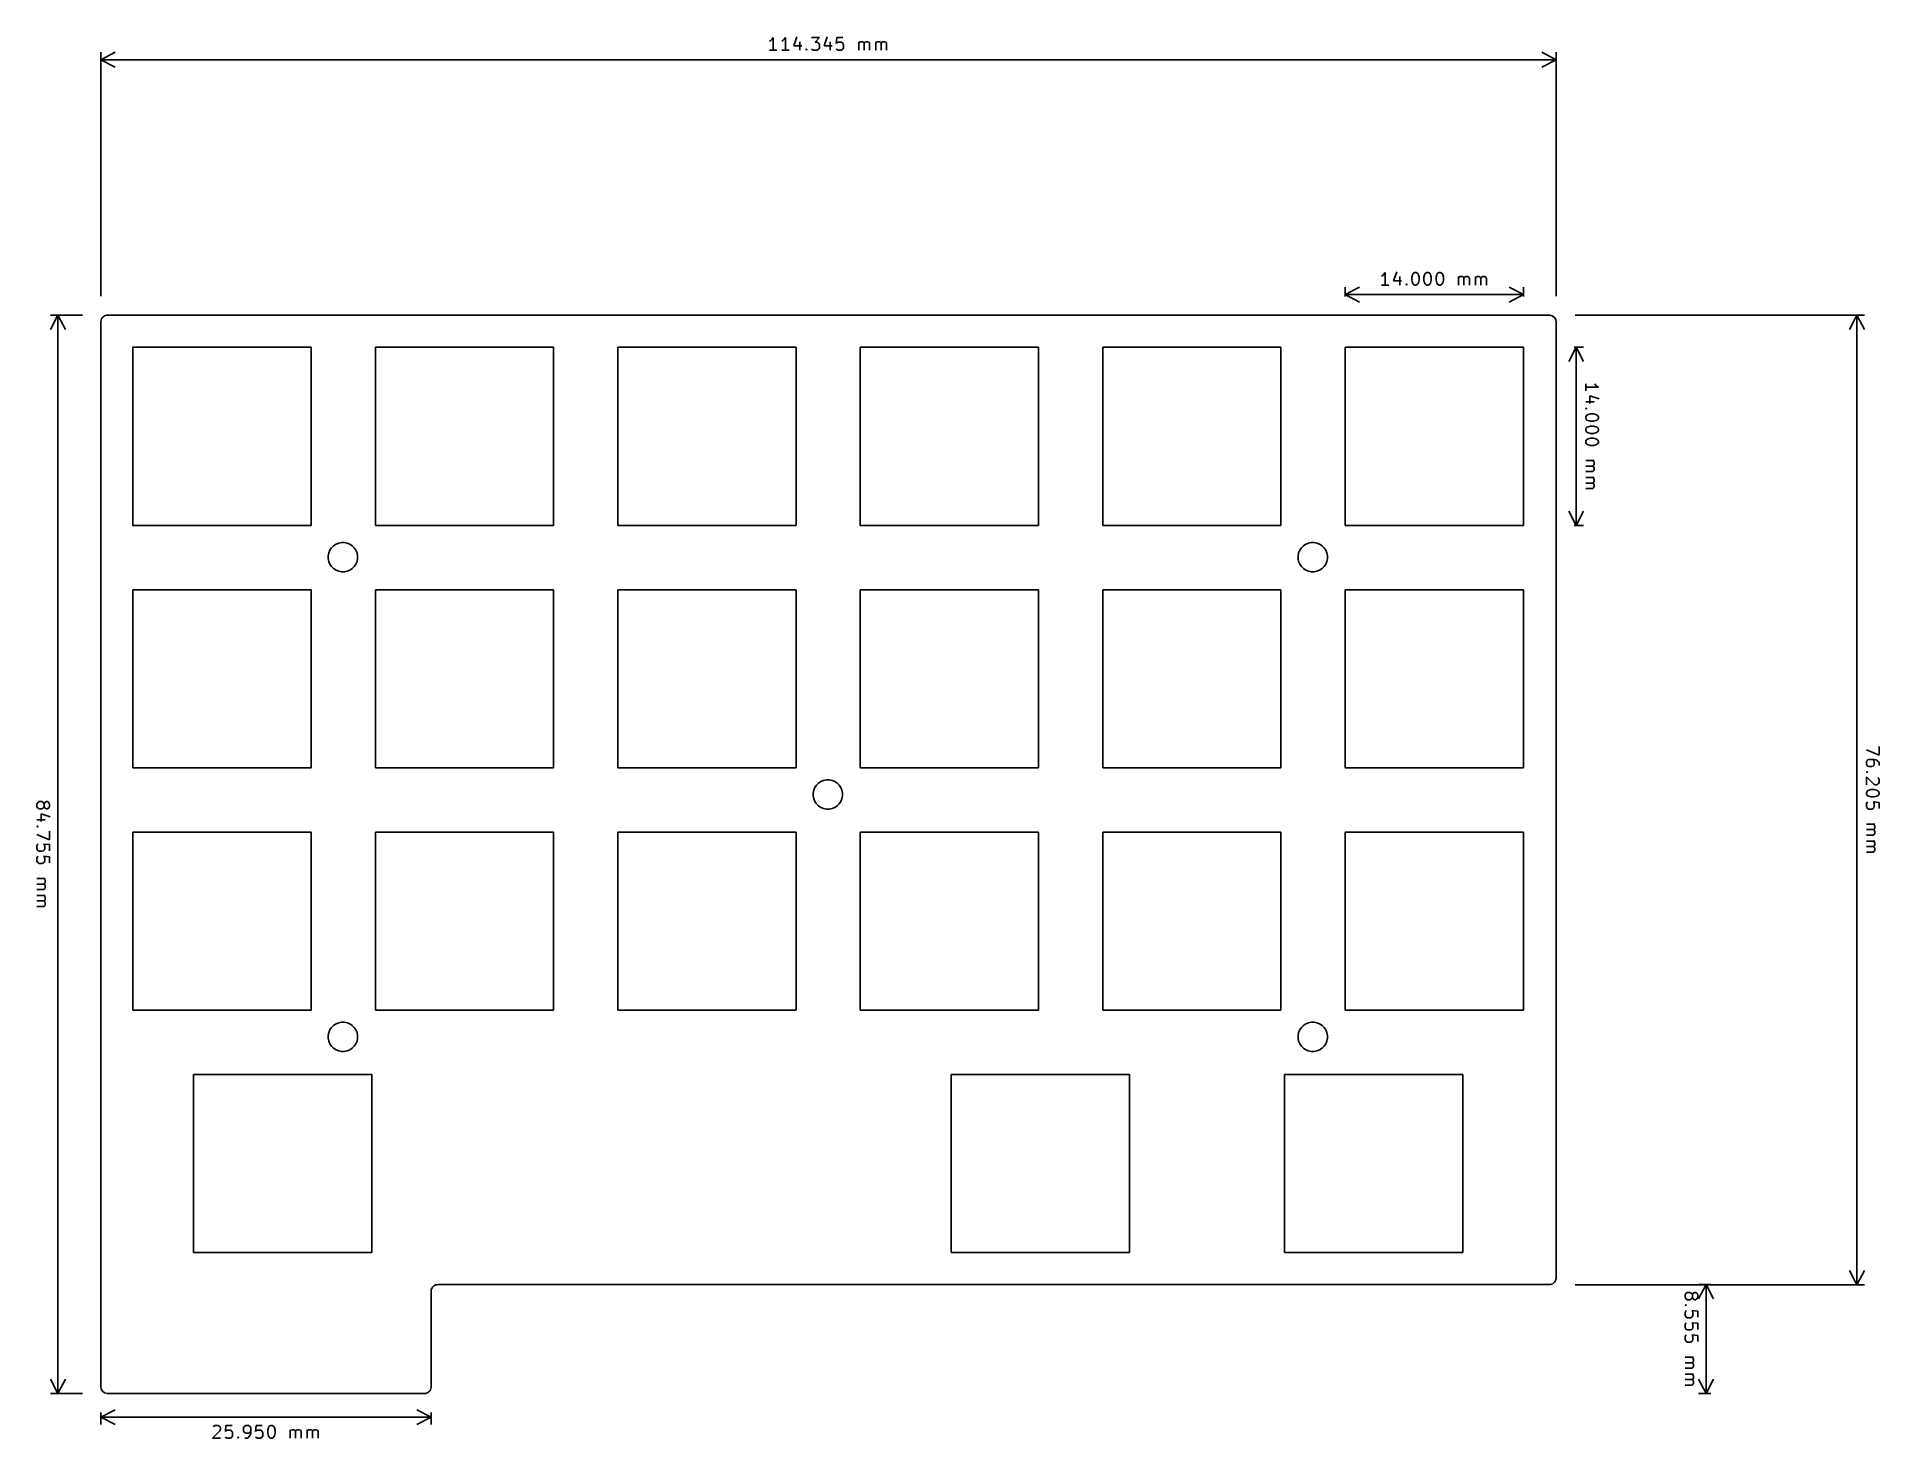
# Model space of a CAD drawing. Extents: x -13 to 131, y -98 to 12.
import ezdxf

# ---------------------------------------------------------------- set-up
doc = ezdxf.new("R2010")
doc.units = 0
doc.layers.add('BLACK', color=7, linetype='CONTINUOUS')

msp = doc.modelspace()

# ---------------------------------------------------------------- linework, layer by layer
at = {"layer": 'BLACK', "linetype": 'CONTINUOUS'}
for p, q in [((44.2737, 12.0195), (44.1785, 11.9719)), ((44.3689, 12.1148), (44.2737, 12.0195)), ((44.4642, 12.2576), (44.3689, 12.1148)), ((44.4642, 11.2576), (44.4642, 12.2576)), ((45.2261, 12.0195), (45.1308, 11.9719)), ((45.3213, 12.1148), (45.2261, 12.0195)), ((45.4165, 12.2576), (45.3213, 12.1148)), ((45.4165, 11.2576), (45.4165, 12.2576)), ((46.3213, 12.3052), (46.0832, 11.591)), ((46.0832, 11.591), (46.7023, 11.591)), ((46.5594, 11.9243), (46.5594, 11.2576)), ((47.4642, 12.2576), (48.0832, 12.2576)), ((48.0832, 12.2576), (47.7499, 11.8767)), ((47.7499, 11.8767), (47.8927, 11.8767)), ((47.8927, 11.8767), (47.988, 11.829)), ((47.988, 11.829), (48.0356, 11.7814)), ((48.0356, 11.7814), (48.0832, 11.6862)), ((48.0832, 11.6862), (48.0832, 11.4481)), ((48.7023, 12.3052), (48.4642, 11.591)), ((48.4642, 11.591), (49.0832, 11.591)), ((48.9404, 11.9243), (48.9404, 11.2576)), ((49.4642, 12.2576), (49.4165, 11.7814)), ((49.4165, 11.7814), (49.4642, 11.829)), ((49.9404, 12.2576), (49.4642, 12.2576)), ((49.4642, 11.829), (49.5594, 11.8767)), ((49.5594, 11.8767), (49.7975, 11.8767)), ((49.7975, 11.8767), (49.8927, 11.829)), ((49.8927, 11.829), (49.9404, 11.7814)), ((49.9404, 11.7814), (49.988, 11.6862)), ((49.988, 11.6862), (49.988, 11.4481)), ((51.1785, 11.2576), (51.1785, 11.9243)), ((51.1785, 11.829), (51.2261, 11.8767)), ((51.2261, 11.8767), (51.3213, 11.9243)), ((51.3213, 11.9243), (51.4642, 11.9243)), ((51.4642, 11.9243), (51.5594, 11.8767)), ((51.5594, 11.8767), (51.607, 11.7814)), ((51.607, 11.7814), (51.6546, 11.8767)), ((51.607, 11.7814), (51.607, 11.2576)), ((51.6546, 11.8767), (51.7499, 11.9243)), ((51.7499, 11.9243), (51.8927, 11.9243)), ((51.8927, 11.9243), (51.988, 11.8767)), ((51.988, 11.8767), (52.0356, 11.7814)), ((52.0356, 11.7814), (52.0356, 11.2576)), ((52.5118, 11.2576), (52.5118, 11.9243)), ((52.5118, 11.829), (52.5594, 11.8767)), ((52.5594, 11.8767), (52.6546, 11.9243)), ((52.6546, 11.9243), (52.7975, 11.9243)), ((52.7975, 11.9243), (52.8927, 11.8767)), ((52.8927, 11.8767), (52.9404, 11.7814)), ((52.9404, 11.7814), (52.988, 11.8767)), ((52.9404, 11.7814), (52.9404, 11.2576)), ((52.988, 11.8767), (53.0832, 11.9243)), ((53.0832, 11.9243), (53.2261, 11.9243)), ((53.2261, 11.9243), (53.3213, 11.8767)), ((53.3213, 11.8767), (53.3689, 11.7814)), ((53.3689, 11.7814), (53.3689, 11.2576)), ((-8.375, -8.07), (-8.375, 11.0964)), ((-8.375, 10.51), (-7.2485, 11.0964)), ((-8.375, 10.51), (105.97, 10.51)), ((-8.375, 10.51), (-7.2485, 9.92358)), ((44.7499, 11.2576), (44.1785, 11.2576)), ((45.7023, 11.2576), (45.1308, 11.2576)), ((47.0356, 11.3052), (47.0832, 11.3529)), ((47.0832, 11.2576), (47.0356, 11.3052)), ((47.0832, 11.3529), (47.1308, 11.3052)), ((47.0832, 11.3529), (47.0832, 11.2576)), ((47.1308, 11.3052), (47.0832, 11.2576)), ((47.5118, 11.3052), (47.4642, 11.3529)), ((47.607, 11.2576), (47.5118, 11.3052)), ((47.8927, 11.2576), (47.607, 11.2576)), ((47.988, 11.3052), (47.8927, 11.2576)), ((48.0356, 11.3529), (47.988, 11.3052)), ((48.0832, 11.4481), (48.0356, 11.3529)), ((49.4642, 11.3052), (49.4165, 11.3529)), ((49.5594, 11.2576), (49.4642, 11.3052)), ((49.7975, 11.2576), (49.5594, 11.2576)), ((49.8927, 11.3052), (49.7975, 11.2576)), ((49.9404, 11.3529), (49.8927, 11.3052)), ((49.988, 11.4481), (49.9404, 11.3529)), ((105.97, 10.51), (104.843, 11.0964)), ((105.97, 10.51), (104.843, 9.92358)), ((105.97, -8.07), (105.97, 11.0964)), ((92.3524, -6.45048), (92.2571, -6.49809)), ((92.8286, -7.21238), (92.2571, -7.21238)), ((92.4476, -6.35524), (92.3524, -6.45048)), ((92.5429, -6.21238), (92.4476, -6.35524)), ((92.5429, -7.21238), (92.5429, -6.21238)), ((93.4476, -6.16476), (93.2095, -6.87905)), ((93.2095, -6.87905), (93.8286, -6.87905)), ((93.6857, -6.54571), (93.6857, -7.21238)), ((94.1619, -7.16476), (94.2095, -7.11714)), ((94.2095, -7.21238), (94.1619, -7.16476)), ((94.2095, -7.11714), (94.2571, -7.16476)), ((94.2095, -7.11714), (94.2095, -7.21238)), ((94.2571, -7.16476), (94.2095, -7.21238)), ((94.6381, -6.59333), (94.6857, -6.40286)), ((94.6381, -6.83143), (94.6381, -6.59333)), ((94.6857, -7.0219), (94.6381, -6.83143)), ((94.6857, -6.40286), (94.7333, -6.30762)), ((94.7333, -7.11714), (94.6857, -7.0219)), ((94.7333, -6.30762), (94.781, -6.26)), ((94.781, -7.16476), (94.7333, -7.11714)), ((94.781, -6.26), (94.8762, -6.21238)), ((94.8762, -7.21238), (94.781, -7.16476)), ((94.8762, -6.21238), (94.9714, -6.21238)), ((94.9714, -7.21238), (94.8762, -7.21238)), ((94.9714, -6.21238), (95.0667, -6.26)), ((95.0667, -7.16476), (94.9714, -7.21238)), ((95.0667, -6.26), (95.1143, -6.30762)), ((95.1143, -7.11714), (95.0667, -7.16476)), ((95.1143, -6.30762), (95.1619, -6.40286)), ((95.1619, -7.0219), (95.1143, -7.11714)), ((95.1619, -6.40286), (95.2095, -6.59333)), ((95.2095, -6.83143), (95.1619, -7.0219)), ((95.2095, -6.59333), (95.2095, -6.83143)), ((95.5905, -6.59333), (95.6381, -6.40286)), ((95.5905, -6.83143), (95.5905, -6.59333)), ((95.6381, -7.0219), (95.5905, -6.83143)), ((95.6381, -6.40286), (95.6857, -6.30762)), ((95.6857, -7.11714), (95.6381, -7.0219)), ((95.6857, -6.30762), (95.7333, -6.26)), ((95.7333, -7.16476), (95.6857, -7.11714)), ((95.7333, -6.26), (95.8286, -6.21238)), ((95.8286, -7.21238), (95.7333, -7.16476)), ((95.8286, -6.21238), (95.9238, -6.21238)), ((95.9238, -7.21238), (95.8286, -7.21238)), ((95.9238, -6.21238), (96.019, -6.26)), ((96.019, -7.16476), (95.9238, -7.21238)), ((96.019, -6.26), (96.0667, -6.30762)), ((96.0667, -7.11714), (96.019, -7.16476)), ((96.0667, -6.30762), (96.1143, -6.40286)), ((96.1143, -7.0219), (96.0667, -7.11714)), ((96.1143, -6.40286), (96.1619, -6.59333)), ((96.1619, -6.83143), (96.1143, -7.0219)), ((96.1619, -6.59333), (96.1619, -6.83143)), ((96.5429, -6.59333), (96.5905, -6.40286)), ((96.5429, -6.83143), (96.5429, -6.59333)), ((96.5905, -7.0219), (96.5429, -6.83143)), ((96.5905, -6.40286), (96.6381, -6.30762)), ((96.6381, -7.11714), (96.5905, -7.0219)), ((96.6381, -6.30762), (96.6857, -6.26)), ((96.6857, -7.16476), (96.6381, -7.11714)), ((96.6857, -6.26), (96.781, -6.21238)), ((96.781, -7.21238), (96.6857, -7.16476)), ((96.781, -6.21238), (96.8762, -6.21238)), ((96.8762, -7.21238), (96.781, -7.21238)), ((96.8762, -6.21238), (96.9714, -6.26)), ((96.9714, -7.16476), (96.8762, -7.21238)), ((96.9714, -6.26), (97.019, -6.30762)), ((97.019, -7.11714), (96.9714, -7.16476)), ((97.019, -6.30762), (97.0667, -6.40286)), ((97.0667, -7.0219), (97.019, -7.11714)), ((97.0667, -6.40286), (97.1143, -6.59333)), ((97.1143, -6.83143), (97.0667, -7.0219)), ((97.1143, -6.59333), (97.1143, -6.83143)), ((98.3048, -7.21238), (98.3048, -6.54571)), ((98.3048, -6.64095), (98.3524, -6.59333)), ((98.3524, -6.59333), (98.4476, -6.54571)), ((98.4476, -6.54571), (98.5905, -6.54571)), ((98.5905, -6.54571), (98.6857, -6.59333)), ((98.6857, -6.59333), (98.7333, -6.68857)), ((98.7333, -6.68857), (98.781, -6.59333)), ((98.7333, -6.68857), (98.7333, -7.21238)), ((98.781, -6.59333), (98.8762, -6.54571)), ((98.8762, -6.54571), (99.019, -6.54571)), ((99.019, -6.54571), (99.1143, -6.59333)), ((99.1143, -6.59333), (99.1619, -6.68857)), ((99.1619, -6.68857), (99.1619, -7.21238)), ((99.6381, -7.21238), (99.6381, -6.54571)), ((99.6381, -6.64095), (99.6857, -6.59333)), ((99.6857, -6.59333), (99.781, -6.54571)), ((99.781, -6.54571), (99.9238, -6.54571)), ((99.9238, -6.54571), (100.019, -6.59333)), ((100.019, -6.59333), (100.067, -6.68857)), ((100.067, -6.68857), (100.114, -6.59333)), ((100.067, -6.68857), (100.067, -7.21238)), ((100.114, -6.59333), (100.21, -6.54571)), ((100.21, -6.54571), (100.352, -6.54571)), ((100.352, -6.54571), (100.448, -6.59333)), ((100.448, -6.59333), (100.495, -6.68857)), ((100.495, -6.68857), (100.495, -7.21238)), ((89.4, -8.1), (89.4, -7.37358)), ((89.4, -7.96), (90.5265, -7.37358)), ((89.4, -7.96), (103.4, -7.96)), ((89.4, -7.96), (90.5265, -8.54642)), ((103.4, -7.96), (102.273, -7.37358)), ((103.4, -7.96), (102.273, -8.54642)), ((103.4, -8.1), (103.4, -7.37358)), ((-9.82, -9.575), (-12.3364, -9.575)), ((-11.75, -9.575), (-12.3364, -10.7015)), ((-11.75, -9.575), (-11.75, -94.33)), ((-11.75, -9.575), (-11.1636, -10.7015)), ((-8.375, -10.075), (-8.3745, -93.775)), ((-7.82, -9.575), (105.475, -9.575)), ((105.97, -10.13), (105.97, -85.28)), ((107.475, -9.575), (130.196, -9.575)), ((129.61, -9.575), (129.024, -10.7015)), ((129.61, -9.575), (129.61, -85.78)), ((129.61, -9.575), (130.196, -10.7015)), ((-5.85, -12.1), (8.15, -12.1)), ((-5.85, -26.1), (-5.85, -12.1)), ((8.15, -12.1), (8.15, -26.1)), ((13.2, -12.1), (27.2, -12.1)), ((13.2, -26.1), (13.2, -12.1)), ((27.2, -12.1), (27.2, -26.1)), ((32.25, -26.1), (32.25, -12.1)), ((32.25, -12.1), (46.25, -12.1)), ((46.25, -12.1), (46.25, -26.1)), ((51.3, -12.1), (65.3, -12.1)), ((51.3, -26.1), (51.3, -12.1)), ((65.3, -12.1), (65.3, -26.1)), ((70.35, -26.1), (70.35, -12.1)), ((70.35, -12.1), (84.35, -12.1)), ((84.35, -12.1), (84.35, -26.1)), ((89.4, -12.1), (103.4, -12.1)), ((89.4, -26.1), (89.4, -12.1)), ((103.4, -12.1), (103.4, -26.1)), ((107.55, -12.1), (106.964, -13.2265)), ((107.4, -12.1), (108.136, -12.1)), ((107.55, -12.1), (107.55, -26.1)), ((107.55, -12.1), (108.136, -13.2265)), ((108.298, -15.5286), (108.298, -14.9571)), ((108.298, -15.2429), (109.298, -15.2429)), ((109.345, -16.1476), (108.631, -15.9095)), ((108.631, -15.9095), (108.631, -16.5286)), ((109.06, -15.0524), (109.012, -14.9571)), ((109.155, -15.1476), (109.06, -15.0524)), ((109.298, -15.2429), (109.155, -15.1476)), ((108.964, -16.3857), (108.298, -16.3857)), ((108.298, -16.9095), (108.345, -16.8619)), ((108.345, -16.9571), (108.298, -16.9095)), ((108.393, -16.9095), (108.298, -16.9095)), ((108.345, -16.8619), (108.393, -16.9095)), ((108.393, -16.9095), (108.345, -16.9571)), ((108.488, -17.3857), (108.679, -17.3381)), ((108.679, -17.3381), (108.917, -17.3381)), ((108.917, -17.3381), (109.107, -17.3857)), ((108.298, -17.5762), (108.345, -17.481)), ((108.298, -17.6714), (108.298, -17.5762)), ((108.345, -17.7667), (108.298, -17.6714)), ((108.298, -18.5286), (108.345, -18.4333)), ((108.298, -18.6238), (108.298, -18.5286)), ((108.345, -18.719), (108.298, -18.6238)), ((108.345, -17.481), (108.393, -17.4333)), ((108.393, -17.8143), (108.345, -17.7667)), ((108.345, -18.4333), (108.393, -18.3857)), ((108.393, -18.7667), (108.345, -18.719)), ((108.393, -17.4333), (108.488, -17.3857)), ((108.488, -17.8619), (108.393, -17.8143)), ((108.393, -18.3857), (108.488, -18.3381)), ((108.488, -18.8143), (108.393, -18.7667)), ((108.679, -17.9095), (108.488, -17.8619)), ((108.488, -18.3381), (108.679, -18.2905)), ((108.679, -18.8619), (108.488, -18.8143)), ((108.917, -17.9095), (108.679, -17.9095)), ((108.679, -18.2905), (108.917, -18.2905)), ((109.107, -17.8619), (108.917, -17.9095)), ((108.917, -18.2905), (109.107, -18.3381)), ((109.107, -18.8143), (108.917, -18.8619)), ((109.107, -17.3857), (109.202, -17.4333)), ((109.202, -17.8143), (109.107, -17.8619)), ((109.107, -18.3381), (109.202, -18.3857)), ((109.202, -18.7667), (109.107, -18.8143)), ((109.202, -17.4333), (109.25, -17.481)), ((109.25, -17.7667), (109.202, -17.8143)), ((109.202, -18.3857), (109.25, -18.4333)), ((109.25, -18.719), (109.202, -18.7667)), ((109.25, -17.481), (109.298, -17.5762)), ((109.298, -17.6714), (109.25, -17.7667)), ((109.25, -18.4333), (109.298, -18.5286)), ((109.298, -18.6238), (109.25, -18.719)), ((109.298, -17.5762), (109.298, -17.6714)), ((109.298, -18.5286), (109.298, -18.6238)), ((108.298, -19.481), (108.345, -19.3857)), ((108.298, -19.5762), (108.298, -19.481)), ((108.345, -19.6714), (108.298, -19.5762)), ((108.345, -19.3857), (108.393, -19.3381)), ((108.393, -19.719), (108.345, -19.6714)), ((108.393, -19.3381), (108.488, -19.2905)), ((108.488, -19.7667), (108.393, -19.719)), ((108.488, -19.2905), (108.679, -19.2429)), ((108.679, -19.8143), (108.488, -19.7667)), ((108.917, -18.8619), (108.679, -18.8619)), ((108.679, -19.2429), (108.917, -19.2429)), ((108.917, -19.8143), (108.679, -19.8143)), ((108.917, -19.2429), (109.107, -19.2905)), ((109.107, -19.7667), (108.917, -19.8143)), ((109.107, -19.2905), (109.202, -19.3381)), ((109.202, -19.719), (109.107, -19.7667)), ((109.202, -19.3381), (109.25, -19.3857)), ((109.25, -19.6714), (109.202, -19.719)), ((109.25, -19.3857), (109.298, -19.481)), ((109.298, -19.5762), (109.25, -19.6714)), ((109.298, -19.481), (109.298, -19.5762)), ((108.298, -21.0048), (108.964, -21.0048)), ((108.821, -21.4333), (108.298, -21.4333)), ((108.917, -21.3857), (108.821, -21.4333)), ((108.821, -21.4333), (108.917, -21.481)), ((108.869, -21.0048), (108.917, -21.0524)), ((108.917, -21.0524), (108.964, -21.1476)), ((108.964, -21.2905), (108.917, -21.3857)), ((108.917, -21.481), (108.964, -21.5762)), ((108.964, -21.1476), (108.964, -21.2905)), ((108.964, -21.5762), (108.964, -21.719)), ((108.821, -21.8619), (108.298, -21.8619)), ((108.298, -22.3381), (108.964, -22.3381)), ((108.821, -22.7667), (108.298, -22.7667)), ((108.917, -21.8143), (108.821, -21.8619)), ((108.917, -22.719), (108.821, -22.7667)), ((108.821, -22.7667), (108.917, -22.8143)), ((108.917, -23.1476), (108.821, -23.1952)), ((108.869, -22.3381), (108.917, -22.3857)), ((108.964, -21.719), (108.917, -21.8143)), ((108.917, -22.3857), (108.964, -22.481)), ((108.964, -22.6238), (108.917, -22.719)), ((108.917, -22.8143), (108.964, -22.9095)), ((108.964, -23.0524), (108.917, -23.1476)), ((108.964, -22.481), (108.964, -22.6238)), ((108.964, -22.9095), (108.964, -23.0524)), ((108.821, -23.1952), (108.298, -23.1952)), ((107.55, -26.1), (106.964, -24.9735)), ((107.55, -26.1), (108.136, -24.9735)), ((8.15, -26.1), (-5.8475, -26.1)), ((10.1048, -27.58), (10.3143, -27.4932)), ((10.3143, -27.4932), (10.4255, -27.4711)), ((10.4255, -27.4711), (10.5366, -27.449)), ((10.5366, -27.449), (10.7634, -27.449)), ((10.7634, -27.449), (10.8745, -27.4711)), ((10.8745, -27.4711), (10.9857, -27.4932)), ((10.9857, -27.4932), (11.1952, -27.58)), ((27.2, -26.1), (13.2025, -26.1)), ((46.25, -26.1), (32.2525, -26.1)), ((65.3, -26.1), (51.3025, -26.1)), ((84.35, -26.1), (70.3525, -26.1)), ((86.3048, -27.58), (86.5143, -27.4932)), ((86.5143, -27.4932), (86.6255, -27.4711)), ((86.6255, -27.4711), (86.7366, -27.449)), ((86.7366, -27.449), (86.9634, -27.449)), ((86.9634, -27.449), (87.0745, -27.4711)), ((87.0745, -27.4711), (87.1857, -27.4932)), ((87.1857, -27.4932), (87.3952, -27.58)), ((103.4, -26.1), (89.4025, -26.1)), ((107.4, -26.1), (108.136, -26.1)), ((9.499, -28.4866), (9.54323, -28.2643)), ((9.499, -28.7134), (9.499, -28.4866)), ((9.54323, -28.9357), (9.499, -28.7134)), ((9.54323, -28.2643), (9.63, -28.0548)), ((9.63, -29.1452), (9.54323, -28.9357)), ((9.63, -28.0548), (9.75596, -27.8663)), ((9.75596, -27.8663), (9.91628, -27.706)), ((9.91628, -27.706), (10.1048, -27.58)), ((11.1952, -27.58), (11.3837, -27.706)), ((11.3837, -27.706), (11.544, -27.8663)), ((11.544, -27.8663), (11.67, -28.0548)), ((11.67, -28.0548), (11.7568, -28.2643)), ((11.7568, -28.9357), (11.67, -29.1452)), ((11.7568, -28.2643), (11.801, -28.4866)), ((11.801, -28.7134), (11.7568, -28.9357)), ((11.801, -28.4866), (11.801, -28.7134)), ((85.699, -28.4866), (85.7432, -28.2643)), ((85.699, -28.7134), (85.699, -28.4866)), ((85.7432, -28.9357), (85.699, -28.7134)), ((85.7432, -28.2643), (85.83, -28.0548)), ((85.83, -29.1452), (85.7432, -28.9357)), ((85.83, -28.0548), (85.956, -27.8663)), ((85.956, -27.8663), (86.1163, -27.706)), ((86.1163, -27.706), (86.3048, -27.58)), ((87.3952, -27.58), (87.5837, -27.706)), ((87.5837, -27.706), (87.744, -27.8663)), ((87.744, -27.8663), (87.87, -28.0548)), ((87.87, -28.0548), (87.9568, -28.2643)), ((87.9568, -28.9357), (87.87, -29.1452)), ((87.9568, -28.2643), (88.001, -28.4866)), ((88.001, -28.7134), (87.9568, -28.9357)), ((88.001, -28.4866), (88.001, -28.7134)), ((9.75596, -29.3337), (9.63, -29.1452)), ((9.91628, -29.494), (9.75596, -29.3337)), ((10.1048, -29.62), (9.91628, -29.494)), ((10.3143, -29.7068), (10.1048, -29.62)), ((10.4255, -29.7289), (10.3143, -29.7068)), ((10.5366, -29.751), (10.4255, -29.7289)), ((10.7634, -29.751), (10.5366, -29.751)), ((10.8745, -29.7289), (10.7634, -29.751)), ((10.9857, -29.7068), (10.8745, -29.7289)), ((11.1952, -29.62), (10.9857, -29.7068)), ((11.3837, -29.494), (11.1952, -29.62)), ((11.544, -29.3337), (11.3837, -29.494)), ((11.67, -29.1452), (11.544, -29.3337)), ((85.956, -29.3337), (85.83, -29.1452)), ((86.1163, -29.494), (85.956, -29.3337)), ((86.3048, -29.62), (86.1163, -29.494)), ((86.5143, -29.7068), (86.3048, -29.62)), ((86.6255, -29.7289), (86.5143, -29.7068)), ((86.7366, -29.751), (86.6255, -29.7289)), ((86.9634, -29.751), (86.7366, -29.751)), ((87.0745, -29.7289), (86.9634, -29.751)), ((87.1857, -29.7068), (87.0745, -29.7289)), ((87.3952, -29.62), (87.1857, -29.7068)), ((87.5837, -29.494), (87.3952, -29.62)), ((87.744, -29.3337), (87.5837, -29.494)), ((87.87, -29.1452), (87.744, -29.3337)), ((-5.85, -45.15), (-5.85, -31.15)), ((-5.85, -31.15), (8.15, -31.15)), ((8.15, -31.15), (8.15, -45.15)), ((13.2, -45.15), (13.2, -31.15)), ((13.2, -31.15), (27.2, -31.15)), ((27.2, -31.15), (27.2, -45.15)), ((32.25, -45.15), (32.25, -31.15)), ((32.25, -31.15), (46.25, -31.15)), ((46.25, -31.15), (46.25, -45.15)), ((51.3, -45.15), (51.3, -31.15)), ((51.3, -31.15), (65.3, -31.15)), ((65.3, -31.15), (65.3, -45.15)), ((70.35, -31.15), (84.35, -31.15)), ((70.35, -45.15), (70.35, -31.15)), ((84.35, -31.15), (84.35, -45.15)), ((89.4, -31.15), (103.4, -31.15)), ((89.4, -45.15), (89.4, -31.15)), ((103.4, -31.15), (103.4, -45.15)), ((131.358, -44.1537), (130.358, -43.7251)), ((130.405, -44.5823), (130.358, -44.6775)), ((130.358, -44.6775), (130.358, -44.868)), ((130.358, -44.868), (130.405, -44.9632)), ((130.453, -44.5346), (130.405, -44.5823)), ((130.548, -44.487), (130.453, -44.5346)), ((130.929, -44.487), (130.548, -44.487)), ((130.881, -44.5346), (130.786, -44.487)), ((130.929, -44.5823), (130.881, -44.5346)), ((131.12, -44.5346), (130.929, -44.487)), ((130.977, -44.6775), (130.929, -44.5823)), ((130.929, -44.9632), (130.977, -44.868)), ((130.977, -44.868), (130.977, -44.6775)), ((131.262, -44.6299), (131.12, -44.5346)), ((131.31, -44.6775), (131.262, -44.6299)), ((131.358, -44.7727), (131.31, -44.6775)), ((131.358, -43.487), (131.358, -44.1537)), ((131.358, -44.9632), (131.358, -44.7727)), ((8.15, -45.15), (-5.8475, -45.15)), ((27.2, -45.15), (13.2025, -45.15)), ((46.25, -45.15), (32.2525, -45.15)), ((48.0163, -46.356), (48.2048, -46.23)), ((48.2048, -46.23), (48.4143, -46.1432)), ((48.4143, -46.1432), (48.5255, -46.1211)), ((48.5255, -46.1211), (48.6366, -46.099)), ((48.6366, -46.099), (48.8634, -46.099)), ((48.8634, -46.099), (48.9745, -46.1211)), ((48.9745, -46.1211), (49.0857, -46.1432)), ((49.0857, -46.1432), (49.2952, -46.23)), ((49.2952, -46.23), (49.4837, -46.356)), ((65.3, -45.15), (51.3025, -45.15)), ((84.35, -45.15), (70.3525, -45.15)), ((103.4, -45.15), (89.4025, -45.15)), ((130.358, -45.487), (130.405, -45.4394)), ((130.405, -45.5346), (130.358, -45.487)), ((130.453, -45.487), (130.358, -45.487)), ((130.929, -46.4394), (130.358, -45.868)), ((130.358, -45.868), (130.358, -46.487)), ((130.405, -44.9632), (130.453, -45.0108)), ((130.405, -45.4394), (130.453, -45.487)), ((130.453, -45.487), (130.405, -45.5346)), ((130.453, -45.0108), (130.548, -45.0585)), ((130.548, -45.0585), (130.786, -45.0585)), ((130.786, -45.0585), (130.881, -45.0108)), ((130.881, -45.0108), (130.929, -44.9632)), ((131.262, -45.9156), (131.31, -45.9632)), ((131.31, -45.9632), (131.358, -46.0585)), ((131.358, -46.2965), (131.31, -46.3918)), ((131.358, -46.0585), (131.358, -46.2965)), ((47.599, -47.1366), (47.6432, -46.9143)), ((47.599, -47.3634), (47.599, -47.1366)), ((47.6432, -47.5857), (47.599, -47.3634)), ((47.6432, -46.9143), (47.73, -46.7048)), ((47.73, -47.7952), (47.6432, -47.5857)), ((47.73, -46.7048), (47.856, -46.5163)), ((47.856, -46.5163), (48.0163, -46.356)), ((49.4837, -46.356), (49.644, -46.5163)), ((49.644, -46.5163), (49.77, -46.7048)), ((49.77, -46.7048), (49.8568, -46.9143)), ((49.8568, -47.5857), (49.77, -47.7952)), ((49.8568, -46.9143), (49.901, -47.1366)), ((49.901, -47.3634), (49.8568, -47.5857)), ((49.901, -47.1366), (49.901, -47.3634)), ((130.358, -47.1061), (130.405, -47.0108)), ((130.358, -47.2013), (130.358, -47.1061)), ((130.405, -47.2965), (130.358, -47.2013)), ((130.405, -47.0108), (130.453, -46.9632)), ((130.453, -47.3442), (130.405, -47.2965)), ((130.453, -46.9632), (130.548, -46.9156)), ((130.548, -47.3918), (130.453, -47.3442)), ((130.548, -46.9156), (130.739, -46.868)), ((130.739, -47.4394), (130.548, -47.3918)), ((130.739, -46.868), (130.977, -46.868)), ((130.977, -47.4394), (130.739, -47.4394)), ((131.072, -46.487), (130.929, -46.4394)), ((130.977, -46.868), (131.167, -46.9156)), ((131.167, -47.3918), (130.977, -47.4394)), ((131.167, -46.487), (131.072, -46.487)), ((131.262, -46.4394), (131.167, -46.487)), ((131.167, -46.9156), (131.262, -46.9632)), ((131.262, -47.3442), (131.167, -47.3918)), ((131.31, -46.3918), (131.262, -46.4394)), ((131.262, -46.9632), (131.31, -47.0108)), ((131.31, -47.2965), (131.262, -47.3442)), ((131.31, -47.0108), (131.358, -47.1061)), ((131.358, -47.2013), (131.31, -47.2965)), ((131.358, -47.1061), (131.358, -47.2013)), ((-13.3548, -47.9049), (-13.4024, -48.0001)), ((-13.4024, -48.0001), (-13.4024, -48.1906)), ((-13.4024, -48.1906), (-13.3548, -48.2858)), ((-13.3071, -47.8573), (-13.3548, -47.9049)), ((-13.3548, -48.2858), (-13.3071, -48.3335)), ((-13.2119, -47.8096), (-13.3071, -47.8573)), ((-13.3071, -48.3335), (-13.2119, -48.3811)), ((-13.0214, -47.8096), (-13.2119, -47.8096)), ((-13.2119, -48.3811), (-13.0214, -48.3811)), ((-12.3548, -49.0001), (-13.069, -48.762)), ((-13.069, -48.762), (-13.069, -49.3811)), ((-12.9262, -47.8573), (-13.0214, -47.8096)), ((-13.0214, -48.3811), (-12.9262, -48.3335)), ((-12.8786, -47.9049), (-12.9262, -47.8573)), ((-12.9262, -48.3335), (-12.8786, -48.2858)), ((-12.831, -48.0001), (-12.8786, -47.9049)), ((-12.8786, -48.2858), (-12.831, -48.1906)), ((-12.831, -48.0001), (-12.7833, -47.9049)), ((-12.831, -48.1906), (-12.831, -48.0001)), ((-12.7833, -48.2858), (-12.831, -48.1906)), ((-12.7833, -47.9049), (-12.7357, -47.8573)), ((-12.7357, -48.3335), (-12.7833, -48.2858)), ((-12.7357, -47.8573), (-12.6405, -47.8096)), ((-12.6405, -48.3811), (-12.7357, -48.3335)), ((-12.6405, -47.8096), (-12.5929, -47.8096)), ((-12.5929, -48.3811), (-12.6405, -48.3811)), ((-12.5929, -47.8096), (-12.4976, -47.8573)), ((-12.4976, -48.3335), (-12.5929, -48.3811)), ((-12.4976, -47.8573), (-12.45, -47.9049)), ((-12.45, -48.2858), (-12.4976, -48.3335)), ((-12.45, -47.9049), (-12.4024, -48.0001)), ((-12.4024, -48.1906), (-12.45, -48.2858)), ((-12.4024, -48.0001), (-12.4024, -48.1906)), ((47.856, -47.9837), (47.73, -47.7952)), ((48.0163, -48.144), (47.856, -47.9837)), ((48.2048, -48.27), (48.0163, -48.144)), ((48.4143, -48.3568), (48.2048, -48.27)), ((48.5255, -48.3789), (48.4143, -48.3568)), ((48.6366, -48.401), (48.5255, -48.3789)), ((48.8634, -48.401), (48.6366, -48.401)), ((48.9745, -48.3789), (48.8634, -48.401)), ((49.0857, -48.3568), (48.9745, -48.3789)), ((49.2952, -48.27), (49.0857, -48.3568)), ((49.4837, -48.144), (49.2952, -48.27)), ((49.644, -47.9837), (49.4837, -48.144)), ((49.77, -47.7952), (49.644, -47.9837)), ((130.358, -47.9632), (130.405, -47.868)), ((130.358, -48.2013), (130.358, -47.9632)), ((130.405, -48.2965), (130.358, -48.2013)), ((130.405, -47.868), (130.453, -47.8204)), ((130.453, -48.3442), (130.405, -48.2965)), ((130.548, -48.3918), (130.453, -48.3442)), ((130.786, -48.3918), (130.548, -48.3918)), ((130.881, -48.3442), (130.786, -48.3918)), ((131.358, -47.868), (130.881, -47.8204)), ((130.881, -47.8204), (130.929, -47.868)), ((130.929, -48.2965), (130.881, -48.3442)), ((130.929, -47.868), (130.977, -47.9632)), ((130.977, -48.2013), (130.929, -48.2965)), ((130.977, -47.9632), (130.977, -48.2013)), ((131.358, -48.3442), (131.358, -47.868)), ((-12.7357, -49.2382), (-13.4024, -49.2382)), ((-13.4024, -49.762), (-13.3548, -49.7144)), ((-13.3548, -49.8096), (-13.4024, -49.762)), ((-13.3071, -49.762), (-13.4024, -49.762)), ((-12.4024, -50.8096), (-13.4024, -50.3811)), ((-13.3548, -49.7144), (-13.3071, -49.762)), ((-13.3071, -49.762), (-13.3548, -49.8096)), ((-12.4024, -50.143), (-12.4024, -50.8096)), ((-5.85, -50.2), (8.15, -50.2)), ((-5.85, -64.2), (-5.85, -50.2)), ((8.15, -50.2), (8.15, -64.2)), ((13.2, -50.2), (27.2, -50.2)), ((13.2, -64.2), (13.2, -50.2)), ((27.2, -50.2), (27.2, -64.2)), ((32.25, -64.2), (32.25, -50.2)), ((32.25, -50.2), (46.25, -50.2)), ((46.25, -50.2), (46.25, -64.2)), ((51.3, -50.2), (65.3, -50.2)), ((51.3, -64.2), (51.3, -50.2)), ((65.3, -50.2), (65.3, -64.2)), ((70.35, -50.2), (84.35, -50.2)), ((70.35, -64.2), (70.35, -50.2)), ((84.35, -50.2), (84.35, -64.2)), ((89.4, -64.2), (89.4, -50.2)), ((89.4, -50.2), (103.4, -50.2)), ((103.4, -50.2), (103.4, -64.2)), ((130.358, -49.5823), (131.024, -49.5823)), ((130.881, -50.0108), (130.358, -50.0108)), ((130.881, -50.4394), (130.358, -50.4394)), ((130.977, -49.9632), (130.881, -50.0108)), ((130.881, -50.0108), (130.977, -50.0585)), ((130.977, -50.3918), (130.881, -50.4394)), ((130.929, -49.5823), (130.977, -49.6299)), ((130.977, -49.6299), (131.024, -49.7251)), ((131.024, -49.868), (130.977, -49.9632)), ((130.977, -50.0585), (131.024, -50.1537)), ((131.024, -50.2965), (130.977, -50.3918)), ((131.024, -49.7251), (131.024, -49.868)), ((131.024, -50.1537), (131.024, -50.2965)), ((-13.4024, -51.2858), (-13.3548, -51.1906)), ((-13.4024, -51.5239), (-13.4024, -51.2858)), ((-13.3548, -51.6192), (-13.4024, -51.5239)), ((-13.3548, -51.1906), (-13.3071, -51.143)), ((-13.3071, -51.6668), (-13.3548, -51.6192)), ((-13.3548, -52.143), (-13.3071, -52.0954)), ((-13.2119, -51.7144), (-13.3071, -51.6668)), ((-12.9738, -51.7144), (-13.2119, -51.7144)), ((-12.8786, -51.6668), (-12.9738, -51.7144)), ((-12.4024, -51.1906), (-12.8786, -51.143)), ((-12.8786, -51.143), (-12.831, -51.1906)), ((-12.831, -51.6192), (-12.8786, -51.6668)), ((-12.4024, -52.143), (-12.8786, -52.0954)), ((-12.8786, -52.0954), (-12.831, -52.143)), ((-12.831, -51.1906), (-12.7833, -51.2858)), ((-12.7833, -51.5239), (-12.831, -51.6192)), ((-12.7833, -51.2858), (-12.7833, -51.5239)), ((-12.4024, -51.6668), (-12.4024, -51.1906)), ((130.358, -50.9156), (131.024, -50.9156)), ((130.881, -51.3442), (130.358, -51.3442)), ((130.881, -51.7727), (130.358, -51.7727)), ((130.977, -51.2965), (130.881, -51.3442)), ((130.881, -51.3442), (130.977, -51.3918)), ((130.977, -51.7251), (130.881, -51.7727)), ((130.929, -50.9156), (130.977, -50.9632)), ((130.977, -50.9632), (131.024, -51.0585)), ((131.024, -51.2013), (130.977, -51.2965)), ((130.977, -51.3918), (131.024, -51.487)), ((131.024, -51.6299), (130.977, -51.7251)), ((131.024, -51.0585), (131.024, -51.2013)), ((131.024, -51.487), (131.024, -51.6299)), ((-13.4024, -52.2382), (-13.3548, -52.143)), ((-13.4024, -52.4763), (-13.4024, -52.2382)), ((-13.3548, -52.5715), (-13.4024, -52.4763)), ((-13.3071, -52.6192), (-13.3548, -52.5715)), ((-13.2119, -52.6668), (-13.3071, -52.6192)), ((-12.9738, -52.6668), (-13.2119, -52.6668)), ((-12.8786, -52.6192), (-12.9738, -52.6668)), ((-12.831, -52.5715), (-12.8786, -52.6192)), ((-12.831, -52.143), (-12.7833, -52.2382)), ((-12.7833, -52.4763), (-12.831, -52.5715)), ((-12.7833, -52.2382), (-12.7833, -52.4763)), ((-12.4024, -52.6192), (-12.4024, -52.143)), ((-13.4024, -53.8573), (-12.7357, -53.8573)), ((-12.8786, -54.2858), (-13.4024, -54.2858)), ((-12.8786, -54.7144), (-13.4024, -54.7144)), ((-12.7833, -54.2382), (-12.8786, -54.2858)), ((-12.8786, -54.2858), (-12.7833, -54.3335)), ((-12.7833, -54.6668), (-12.8786, -54.7144)), ((-12.831, -53.8573), (-12.7833, -53.9049)), ((-12.7833, -53.9049), (-12.7357, -54.0001)), ((-12.7357, -54.143), (-12.7833, -54.2382)), ((-12.7833, -54.3335), (-12.7357, -54.4287)), ((-12.7357, -54.5715), (-12.7833, -54.6668)), ((-12.7357, -54.0001), (-12.7357, -54.143)), ((-12.7357, -54.4287), (-12.7357, -54.5715)), ((-13.4024, -55.1906), (-12.7357, -55.1906)), ((-12.8786, -55.6192), (-13.4024, -55.6192)), ((-12.8786, -56.0477), (-13.4024, -56.0477)), ((-12.7833, -55.5715), (-12.8786, -55.6192)), ((-12.8786, -55.6192), (-12.7833, -55.6668)), ((-12.7833, -56.0001), (-12.8786, -56.0477)), ((-12.831, -55.1906), (-12.7833, -55.2382)), ((-12.7833, -55.2382), (-12.7357, -55.3335)), ((-12.7357, -55.4763), (-12.7833, -55.5715)), ((-12.7833, -55.6668), (-12.7357, -55.762)), ((-12.7357, -55.9049), (-12.7833, -56.0001)), ((-12.7357, -55.3335), (-12.7357, -55.4763)), ((-12.7357, -55.762), (-12.7357, -55.9049)), ((8.15, -64.2), (-5.8475, -64.2)), ((27.2, -64.2), (13.2025, -64.2)), ((46.25, -64.2), (32.2525, -64.2)), ((65.3, -64.2), (51.3025, -64.2)), ((84.35, -64.2), (70.3525, -64.2)), ((103.4, -64.2), (89.4025, -64.2)), ((9.499, -66.1866), (9.54323, -65.9643)), ((9.499, -66.4134), (9.499, -66.1866)), ((9.54323, -66.6357), (9.499, -66.4134)), ((9.54323, -65.9643), (9.63, -65.7548)), ((9.63, -65.7548), (9.75596, -65.5663)), ((9.75596, -65.5663), (9.91628, -65.406)), ((9.91628, -65.406), (10.1048, -65.28)), ((10.1048, -65.28), (10.3143, -65.1932)), ((10.3143, -65.1932), (10.4255, -65.1711)), ((10.4255, -65.1711), (10.5366, -65.149)), ((10.5366, -65.149), (10.7634, -65.149)), ((10.7634, -65.149), (10.8745, -65.1711)), ((10.8745, -65.1711), (10.9857, -65.1932)), ((10.9857, -65.1932), (11.1952, -65.28)), ((11.1952, -65.28), (11.3837, -65.406)), ((11.3837, -65.406), (11.544, -65.5663)), ((11.544, -65.5663), (11.67, -65.7548)), ((11.67, -65.7548), (11.7568, -65.9643)), ((11.7568, -65.9643), (11.801, -66.1866)), ((11.801, -66.4134), (11.7568, -66.6357)), ((11.801, -66.1866), (11.801, -66.4134)), ((85.699, -66.1866), (85.7432, -65.9643)), ((85.699, -66.4134), (85.699, -66.1866)), ((85.7432, -66.6357), (85.699, -66.4134)), ((85.7432, -65.9643), (85.83, -65.7548)), ((85.83, -65.7548), (85.956, -65.5663)), ((85.956, -65.5663), (86.1163, -65.406)), ((86.1163, -65.406), (86.3048, -65.28)), ((86.3048, -65.28), (86.5143, -65.1932)), ((86.5143, -65.1932), (86.6255, -65.1711)), ((86.6255, -65.1711), (86.7366, -65.149)), ((86.7366, -65.149), (86.9634, -65.149)), ((86.9634, -65.149), (87.0745, -65.1711)), ((87.0745, -65.1711), (87.1857, -65.1932)), ((87.1857, -65.1932), (87.3952, -65.28)), ((87.3952, -65.28), (87.5837, -65.406)), ((87.5837, -65.406), (87.744, -65.5663)), ((87.744, -65.5663), (87.87, -65.7548)), ((87.87, -65.7548), (87.9568, -65.9643)), ((87.9568, -65.9643), (88.001, -66.1866)), ((88.001, -66.4134), (87.9568, -66.6357)), ((88.001, -66.1866), (88.001, -66.4134)), ((9.63, -66.8452), (9.54323, -66.6357)), ((9.75596, -67.0337), (9.63, -66.8452)), ((9.91628, -67.194), (9.75596, -67.0337)), ((10.1048, -67.32), (9.91628, -67.194)), ((10.3143, -67.4068), (10.1048, -67.32)), ((10.4255, -67.4289), (10.3143, -67.4068)), ((10.5366, -67.451), (10.4255, -67.4289)), ((10.7634, -67.451), (10.5366, -67.451)), ((10.8745, -67.4289), (10.7634, -67.451)), ((10.9857, -67.4068), (10.8745, -67.4289)), ((11.1952, -67.32), (10.9857, -67.4068)), ((11.3837, -67.194), (11.1952, -67.32)), ((11.544, -67.0337), (11.3837, -67.194)), ((11.67, -66.8452), (11.544, -67.0337)), ((11.7568, -66.6357), (11.67, -66.8452)), ((85.83, -66.8452), (85.7432, -66.6357)), ((85.956, -67.0337), (85.83, -66.8452)), ((86.1163, -67.194), (85.956, -67.0337)), ((86.3048, -67.32), (86.1163, -67.194)), ((86.5143, -67.4068), (86.3048, -67.32)), ((86.6255, -67.4289), (86.5143, -67.4068)), ((86.7366, -67.451), (86.6255, -67.4289)), ((86.9634, -67.451), (86.7366, -67.451)), ((87.0745, -67.4289), (86.9634, -67.451)), ((87.1857, -67.4068), (87.0745, -67.4289)), ((87.3952, -67.32), (87.1857, -67.4068)), ((87.5837, -67.194), (87.3952, -67.32)), ((87.744, -67.0337), (87.5837, -67.194)), ((87.87, -66.8452), (87.744, -67.0337)), ((87.9568, -66.6357), (87.87, -66.8452)), ((-1.0875, -69.25), (12.9125, -69.25)), ((-1.0875, -69.25), (-1.0875, -83.25)), ((12.9125, -69.25), (12.9125, -83.25)), ((58.4437, -83.25), (58.4437, -69.25)), ((58.4437, -69.25), (72.4437, -69.25)), ((72.4437, -69.25), (72.4437, -83.25)), ((84.637, -69.25), (98.637, -69.25)), ((84.637, -83.25), (84.637, -69.25)), ((98.637, -69.25), (98.637, -83.25)), ((12.9125, -83.25), (-1.085, -83.25)), ((72.4437, -83.25), (58.4462, -83.25)), ((98.637, -83.25), (84.6395, -83.25)), ((129.61, -85.78), (129.024, -84.6535)), ((129.61, -85.78), (130.196, -84.6535)), ((17.575, -93.835), (17.575, -86.27)), ((18.14, -85.775), (48.775, -85.775)), ((77.2575, -85.775), (48.775, -85.775)), ((77.2575, -85.775), (101.162, -85.775)), ((105.415, -85.775), (101.162, -85.775)), ((107.475, -85.78), (130.196, -85.78)), ((116.155, -86.4811), (116.108, -86.5763)), ((116.108, -86.5763), (116.108, -86.7668)), ((116.108, -86.7668), (116.155, -86.862)), ((116.203, -86.4335), (116.155, -86.4811)), ((116.298, -86.3858), (116.203, -86.4335)), ((116.489, -86.3858), (116.298, -86.3858)), ((116.584, -86.4335), (116.489, -86.3858)), ((116.631, -86.4811), (116.584, -86.4335)), ((116.679, -86.5763), (116.631, -86.4811)), ((116.631, -86.862), (116.679, -86.7668)), ((116.679, -86.5763), (116.727, -86.4811)), ((116.679, -86.7668), (116.679, -86.5763)), ((116.727, -86.862), (116.679, -86.7668)), ((116.727, -86.4811), (116.774, -86.4335)), ((116.774, -86.4335), (116.87, -86.3858)), ((116.87, -86.3858), (116.917, -86.3858)), ((116.917, -86.3858), (117.012, -86.4335)), ((117.012, -86.4335), (117.06, -86.4811)), ((117.06, -86.4811), (117.108, -86.5763)), ((117.108, -86.7668), (117.06, -86.862)), ((117.108, -86.5763), (117.108, -86.7668)), ((118.14, -85.775), (117.174, -85.775)), ((117.76, -85.775), (117.174, -86.9015)), ((117.76, -85.775), (117.76, -94.33)), ((117.76, -85.775), (118.346, -86.9015)), ((116.108, -87.3858), (116.155, -87.3382)), ((116.155, -87.4335), (116.108, -87.3858)), ((116.203, -87.3858), (116.108, -87.3858)), ((116.108, -87.9573), (116.155, -87.862)), ((116.108, -88.1954), (116.108, -87.9573)), ((116.155, -88.2906), (116.108, -88.1954)), ((116.155, -86.862), (116.203, -86.9096)), ((116.155, -87.3382), (116.203, -87.3858)), ((116.203, -87.3858), (116.155, -87.4335)), ((116.155, -87.862), (116.203, -87.8144)), ((116.203, -88.3382), (116.155, -88.2906)), ((116.203, -86.9096), (116.298, -86.9573)), ((116.298, -86.9573), (116.489, -86.9573)), ((116.489, -86.9573), (116.584, -86.9096)), ((116.584, -86.9096), (116.631, -86.862)), ((117.108, -87.862), (116.631, -87.8144)), ((116.631, -87.8144), (116.679, -87.862)), ((116.679, -88.2906), (116.631, -88.3382)), ((116.679, -87.862), (116.727, -87.9573)), ((116.727, -88.1954), (116.679, -88.2906)), ((116.774, -86.9096), (116.727, -86.862)), ((116.727, -87.9573), (116.727, -88.1954)), ((116.87, -86.9573), (116.774, -86.9096)), ((116.917, -86.9573), (116.87, -86.9573)), ((117.012, -86.9096), (116.917, -86.9573)), ((117.06, -86.862), (117.012, -86.9096)), ((117.108, -88.3382), (117.108, -87.862)), ((116.108, -88.9096), (116.155, -88.8144)), ((116.108, -89.1477), (116.108, -88.9096)), ((116.155, -89.243), (116.108, -89.1477)), ((116.155, -88.8144), (116.203, -88.7668)), ((116.203, -89.2906), (116.155, -89.243)), ((116.155, -89.7668), (116.203, -89.7192)), ((116.298, -88.3858), (116.203, -88.3382)), ((116.298, -89.3382), (116.203, -89.2906)), ((116.536, -88.3858), (116.298, -88.3858)), ((116.536, -89.3382), (116.298, -89.3382)), ((116.631, -88.3382), (116.536, -88.3858)), ((116.631, -89.2906), (116.536, -89.3382)), ((117.108, -88.8144), (116.631, -88.7668)), ((116.631, -88.7668), (116.679, -88.8144)), ((116.679, -89.243), (116.631, -89.2906)), ((117.108, -89.7668), (116.631, -89.7192)), ((116.631, -89.7192), (116.679, -89.7668)), ((116.679, -88.8144), (116.727, -88.9096)), ((116.727, -89.1477), (116.679, -89.243)), ((116.727, -88.9096), (116.727, -89.1477)), ((117.108, -89.2906), (117.108, -88.8144)), ((116.108, -89.862), (116.155, -89.7668)), ((116.108, -90.1001), (116.108, -89.862)), ((116.155, -90.1954), (116.108, -90.1001)), ((116.203, -90.243), (116.155, -90.1954)), ((116.298, -90.2906), (116.203, -90.243)), ((116.536, -90.2906), (116.298, -90.2906)), ((116.631, -90.243), (116.536, -90.2906)), ((116.679, -90.1954), (116.631, -90.243)), ((116.679, -89.7668), (116.727, -89.862)), ((116.727, -90.1001), (116.679, -90.1954)), ((116.727, -89.862), (116.727, -90.1001)), ((117.108, -90.243), (117.108, -89.7668)), ((116.108, -91.4811), (116.774, -91.4811)), ((116.631, -91.9096), (116.108, -91.9096)), ((116.631, -92.3382), (116.108, -92.3382)), ((116.727, -91.862), (116.631, -91.9096)), ((116.631, -91.9096), (116.727, -91.9573)), ((116.727, -92.2906), (116.631, -92.3382)), ((116.679, -91.4811), (116.727, -91.5287)), ((116.727, -91.5287), (116.774, -91.6239)), ((116.774, -91.7668), (116.727, -91.862)), ((116.727, -91.9573), (116.774, -92.0525)), ((116.774, -92.1954), (116.727, -92.2906)), ((116.774, -91.6239), (116.774, -91.7668)), ((116.774, -92.0525), (116.774, -92.1954)), ((-11.75, -94.33), (-12.3364, -93.2035)), ((-11.75, -94.33), (-11.1636, -93.2035)), ((116.108, -92.8144), (116.774, -92.8144)), ((116.631, -93.243), (116.108, -93.243)), ((116.631, -93.6715), (116.108, -93.6715)), ((116.727, -93.1954), (116.631, -93.243)), ((116.631, -93.243), (116.727, -93.2906)), ((116.727, -93.6239), (116.631, -93.6715)), ((116.679, -92.8144), (116.727, -92.862)), ((116.727, -92.862), (116.774, -92.9573)), ((116.774, -93.1001), (116.727, -93.1954)), ((116.727, -93.2906), (116.774, -93.3858)), ((116.774, -93.5287), (116.727, -93.6239)), ((116.774, -92.9573), (116.774, -93.1001)), ((116.774, -93.3858), (116.774, -93.5287)), ((117.76, -94.33), (117.174, -93.2035)), ((117.76, -94.33), (118.346, -93.2035)), ((-9.82, -94.33), (-12.3364, -94.33)), ((17.02, -94.33), (-7.8795, -94.33)), ((118.14, -94.33), (117.174, -94.33)), ((-8.3745, -96.19), (-7.248, -95.6036)), ((-8.3745, -95.835), (-8.3745, -96.7764)), ((17.575, -96.19), (-8.3745, -96.19)), ((-8.3745, -96.19), (-7.248, -96.7764)), ((0.45739, -96.9376), (0.50501, -96.89)), ((0.50501, -96.89), (0.60025, -96.8424)), ((0.60025, -96.8424), (0.83835, -96.8424)), ((0.83835, -96.8424), (0.93358, -96.89)), ((0.93358, -96.89), (0.9812, -96.9376)), ((0.9812, -96.9376), (1.02882, -97.0329)), ((1.45739, -96.8424), (1.40977, -97.3186)), ((1.93358, -96.8424), (1.45739, -96.8424)), ((2.88596, -96.9376), (2.83834, -97.0329)), ((2.93358, -96.89), (2.88596, -96.9376)), ((3.02882, -96.8424), (2.93358, -96.89)), ((3.2193, -96.8424), (3.02882, -96.8424)), ((3.31453, -96.89), (3.2193, -96.8424)), ((3.36215, -96.9376), (3.31453, -96.89)), ((3.40977, -97.0329), (3.36215, -96.9376)), ((3.83834, -96.8424), (3.79073, -97.3186)), ((4.31454, -96.8424), (3.83834, -96.8424)), ((4.79073, -97.0329), (4.83834, -96.9376)), ((4.83834, -96.9376), (4.88596, -96.89)), ((4.88596, -96.89), (4.9812, -96.8424)), ((4.9812, -96.8424), (5.07644, -96.8424)), ((5.07644, -96.8424), (5.17168, -96.89)), ((5.17168, -96.89), (5.2193, -96.9376)), ((5.2193, -96.9376), (5.26692, -97.0329)), ((17.575, -96.19), (16.4485, -95.6036)), ((17.575, -96.19), (16.4485, -96.7764)), ((17.575, -95.835), (17.575, -96.7764)), ((0.9812, -97.271), (0.40977, -97.8424)), ((0.40977, -97.8424), (1.02882, -97.8424)), ((1.02882, -97.1281), (0.9812, -97.271)), ((1.02882, -97.0329), (1.02882, -97.1281)), ((1.40977, -97.3186), (1.45739, -97.271)), ((1.45739, -97.7948), (1.40977, -97.7471)), ((1.45739, -97.271), (1.55263, -97.2233)), ((1.55263, -97.8424), (1.45739, -97.7948)), ((1.55263, -97.2233), (1.79073, -97.2233)), ((1.79073, -97.8424), (1.55263, -97.8424)), ((1.79073, -97.2233), (1.88596, -97.271)), ((1.88596, -97.7948), (1.79073, -97.8424)), ((1.88596, -97.271), (1.93358, -97.3186)), ((1.93358, -97.7471), (1.88596, -97.7948)), ((1.93358, -97.3186), (1.9812, -97.4138)), ((1.9812, -97.6519), (1.93358, -97.7471)), ((1.9812, -97.4138), (1.9812, -97.6519)), ((2.36215, -97.7948), (2.40977, -97.7471)), ((2.40977, -97.8424), (2.36215, -97.7948)), ((2.40977, -97.7471), (2.45739, -97.7948)), ((2.40977, -97.7471), (2.40977, -97.8424)), ((2.45739, -97.7948), (2.40977, -97.8424)), ((2.83834, -97.0329), (2.83834, -97.271)), ((2.83834, -97.271), (2.88596, -97.3662)), ((2.88596, -97.3662), (2.93358, -97.4138)), ((2.93358, -97.4138), (3.02882, -97.4614)), ((2.93358, -97.8424), (3.12406, -97.8424)), ((3.02882, -97.4614), (3.2193, -97.4614)), ((3.12406, -97.8424), (3.2193, -97.7948)), ((3.2193, -97.4614), (3.31453, -97.4138)), ((3.2193, -97.7948), (3.26692, -97.7471)), ((3.26692, -97.7471), (3.36215, -97.6043)), ((3.31453, -97.4138), (3.36215, -97.3662)), ((3.36215, -97.3662), (3.40977, -97.271)), ((3.36215, -97.6043), (3.40977, -97.4138)), ((3.40977, -97.4138), (3.40977, -97.0329)), ((3.79073, -97.3186), (3.83834, -97.271)), ((3.83834, -97.7948), (3.79073, -97.7471)), ((3.83834, -97.271), (3.93358, -97.2233)), ((3.93358, -97.8424), (3.83834, -97.7948)), ((3.93358, -97.2233), (4.17168, -97.2233)), ((4.17168, -97.8424), (3.93358, -97.8424)), ((4.17168, -97.2233), (4.26692, -97.271)), ((4.26692, -97.7948), (4.17168, -97.8424)), ((4.26692, -97.271), (4.31454, -97.3186)), ((4.31454, -97.7471), (4.26692, -97.7948)), ((4.31454, -97.3186), (4.36215, -97.4138)), ((4.36215, -97.6519), (4.31454, -97.7471)), ((4.36215, -97.4138), (4.36215, -97.6519)), ((4.74311, -97.2233), (4.79073, -97.0329)), ((4.74311, -97.4614), (4.74311, -97.2233)), ((4.79073, -97.6519), (4.74311, -97.4614)), ((4.83834, -97.7471), (4.79073, -97.6519)), ((4.88596, -97.7948), (4.83834, -97.7471)), ((4.9812, -97.8424), (4.88596, -97.7948)), ((5.07644, -97.8424), (4.9812, -97.8424)), ((5.17168, -97.7948), (5.07644, -97.8424)), ((5.2193, -97.7471), (5.17168, -97.7948)), ((5.26692, -97.6519), (5.2193, -97.7471)), ((5.26692, -97.0329), (5.31453, -97.2233)), ((5.31453, -97.4614), (5.26692, -97.6519)), ((5.31453, -97.2233), (5.31453, -97.4614)), ((6.50501, -97.8424), (6.50501, -97.1757)), ((6.50501, -97.271), (6.55263, -97.2233)), ((6.55263, -97.2233), (6.64787, -97.1757)), ((6.64787, -97.1757), (6.79073, -97.1757)), ((6.79073, -97.1757), (6.88596, -97.2233)), ((6.88596, -97.2233), (6.93358, -97.3186)), ((6.93358, -97.3186), (6.9812, -97.2233)), ((6.93358, -97.3186), (6.93358, -97.8424)), ((6.9812, -97.2233), (7.07644, -97.1757)), ((7.07644, -97.1757), (7.2193, -97.1757)), ((7.2193, -97.1757), (7.31453, -97.2233)), ((7.31453, -97.2233), (7.36215, -97.3186)), ((7.36215, -97.3186), (7.36215, -97.8424)), ((7.83834, -97.8424), (7.83834, -97.1757)), ((7.83834, -97.271), (7.88596, -97.2233)), ((7.88596, -97.2233), (7.9812, -97.1757)), ((7.9812, -97.1757), (8.12406, -97.1757)), ((8.12406, -97.1757), (8.2193, -97.2233)), ((8.2193, -97.2233), (8.26692, -97.3186)), ((8.26692, -97.3186), (8.31453, -97.2233)), ((8.26692, -97.3186), (8.26692, -97.8424)), ((8.31453, -97.2233), (8.40977, -97.1757)), ((8.40977, -97.1757), (8.55263, -97.1757)), ((8.55263, -97.1757), (8.64787, -97.2233)), ((8.64787, -97.2233), (8.69549, -97.3186)), ((8.69549, -97.3186), (8.69549, -97.8424))]:
    msp.add_line(p, q, dxfattribs=at)
at = {"layer": 'BLACK'}
for centre, radius, start, end in [((-7.85, -10.1), 0.52586, 86.7295, 176.73), ((105.445, -10.1), 0.52586, -3.27049, 86.7295), ((105.445, -85.25), 0.52586, -93.2705, -3.27049), ((18.105, -86.305), 0.53115, 86.2218, 176.222), ((-7.8495, -93.805), 0.52586, -183.27, -93.2705), ((17.05, -93.805), 0.52586, -93.2705, -3.27049)]:
    msp.add_arc(centre, radius, start, end, dxfattribs=at)

doc.saveas('drawing.dxf')
